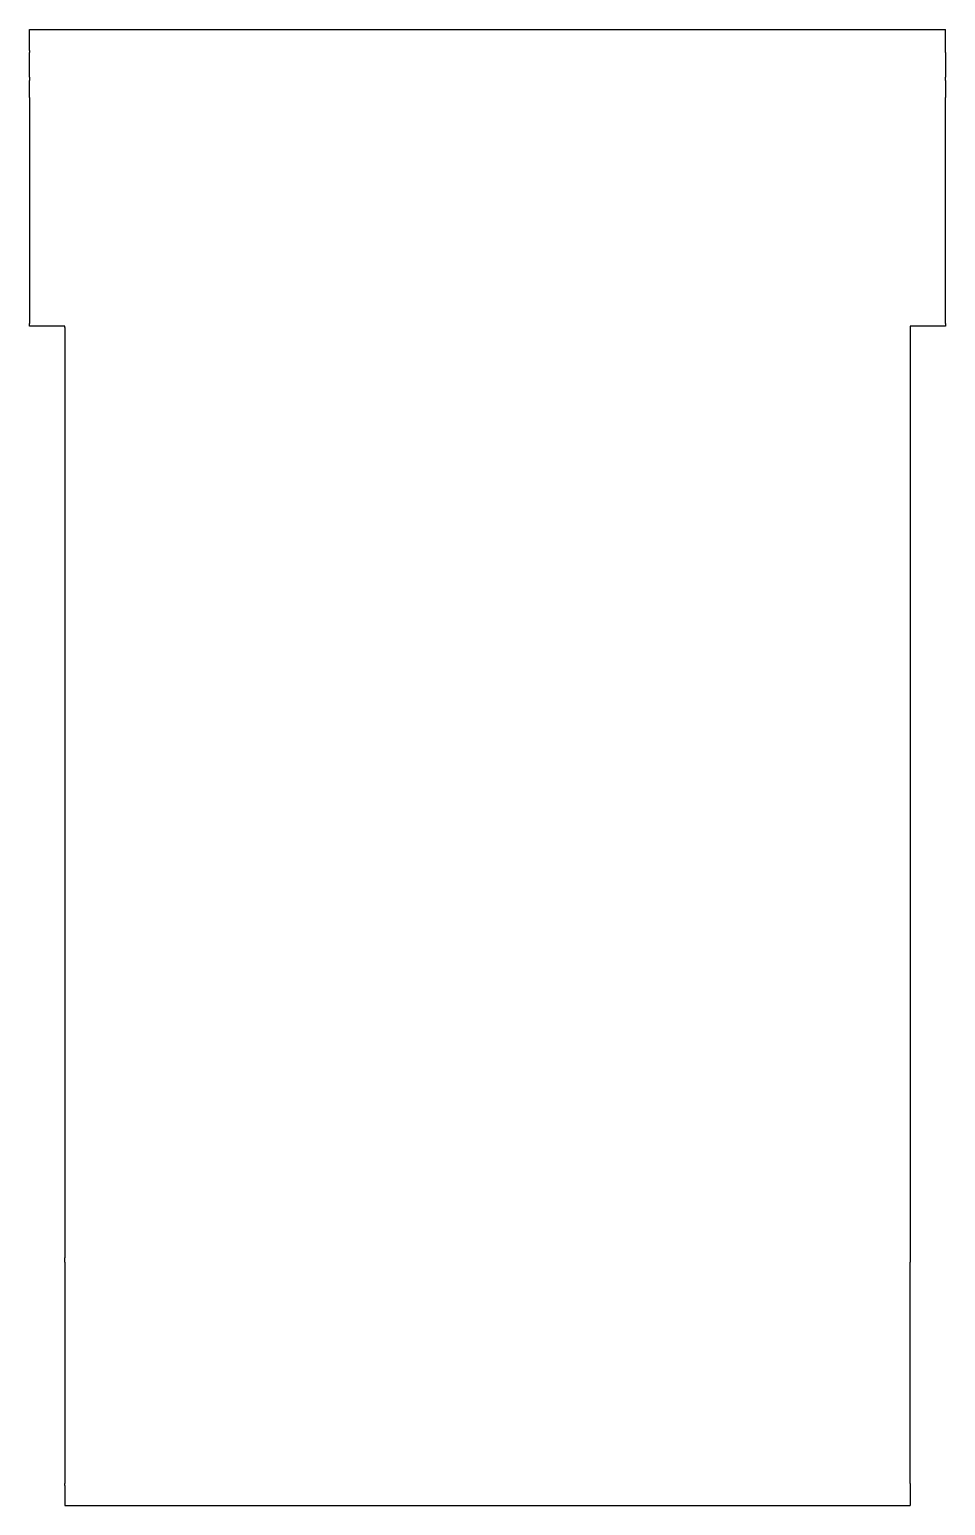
# Model space of a CAD drawing. Header units: millimetres. Extents: x -64 to 338, y -4 to 643.
import ezdxf

# ---------------------------------------------------------------- set-up
doc = ezdxf.new("R2010")
doc.units = ezdxf.units.MM
doc.layers.add('Default', color=7, linetype='Continuous')
doc.layers.add('GAVETA_400X100_F', color=7, linetype='Continuous')

# ---------------------------------------------------------------- blocks, each defined once
blk = doc.blocks.new('SE')
at = {"layer": 'GAVETA_400X100_F', "color": 7, "linetype": 'Continuous'}
for p, q in [((-64.18, 634.23), (-64.18, 643.43)), ((-64.18, 643.43), (337.82, 643.43)), ((337.82, 634.23), (337.82, 643.43)), ((-64.18, 634.23), (-64.18, 633.29)), ((-64.18, 622.49), (-64.18, 633.29)), ((337.82, 633.29), (337.82, 634.23)), ((337.82, 633.29), (337.82, 622.49)), ((-64.18, 622.49), (-64.18, 621.08)), ((337.82, 621.08), (337.82, 622.49)), ((-64.18, 613.57), (-64.18, 621.08)), ((337.82, 621.08), (337.82, 613.57)), ((-64.18, 613.57), (-64.18, 611.76)), ((-64.18, 611.76), (-64.18, 514.46)), ((337.82, 611.76), (337.82, 613.57)), ((337.82, 514.46), (337.82, 611.76)), ((-64.18, 513.26), (-64.18, 514.46)), ((-48.68, 513.26), (-64.18, 513.26)), ((-48.68, 512.65), (-48.68, 513.26)), ((-48.68, 512.65), (-48.68, 104.45)), ((322.32, 513.26), (322.32, 512.65)), ((337.82, 513.26), (322.32, 513.26)), ((322.32, 512.65), (322.32, 104.45)), ((337.82, 514.46), (337.82, 513.26)), ((-48.68, 102.64), (-48.68, 104.45)), ((322.32, 104.45), (322.32, 102.64)), ((-48.68, 102.64), (-48.68, 5.45)), ((322.32, 5.45), (322.32, 102.64)), ((-48.68, 4.65), (-48.68, 5.45)), ((-48.68, 4.65), (-48.68, -4.15)), ((322.32, 5.45), (322.32, 4.65)), ((322.32, 4.65), (322.32, -4.15)), ((-48.68, -4.15), (322.32, -4.15))]:
    blk.add_line(p, q, dxfattribs=at)

msp = doc.modelspace()

# ---------------------------------------------------------------- block references
at = {"layer": 'Default'}
msp.add_blockref('SE', (0, 0), dxfattribs=at)

doc.saveas('drawing.dxf')
